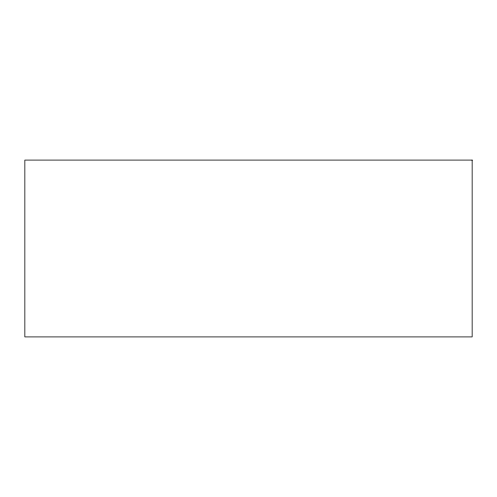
<?xml version="1.0" encoding="UTF-8"?>
<svg xmlns="http://www.w3.org/2000/svg" width="497" height="497" viewBox="0 0 497 497"><rect width="100%" height="100%" fill="white"/><g stroke="black" fill="none" stroke-linecap="round" stroke-linejoin="round"><path stroke-width="0.75" d="M472.15 160.084L24.85 160.084L24.85 336.916L472.15 336.916L472.15 160.084"/></g></svg>
